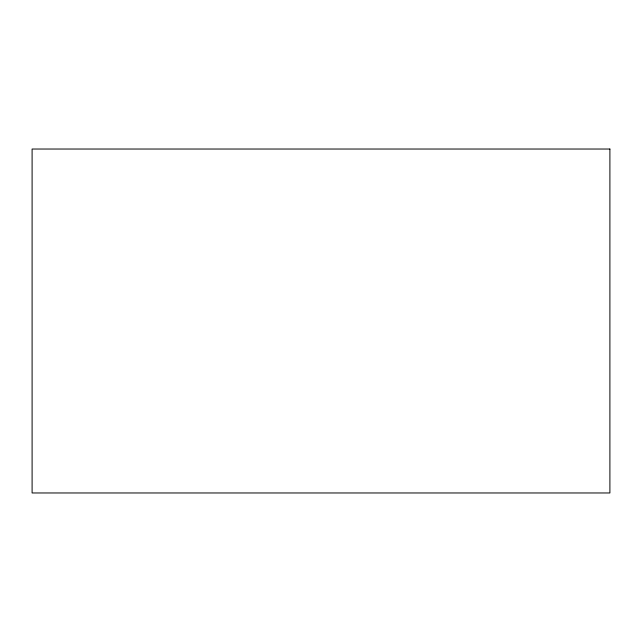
<?xml version="1.0" encoding="UTF-8"?>
<svg xmlns="http://www.w3.org/2000/svg" width="642" height="642" viewBox="0 0 642 642"><rect width="100%" height="100%" fill="white"/><g stroke="black" fill="none" stroke-linecap="round" stroke-linejoin="round"><path stroke-width="0.96" d="M609.9 149.032L32.1 149.032L32.1 492.968L609.9 492.968L609.9 149.032"/></g></svg>
